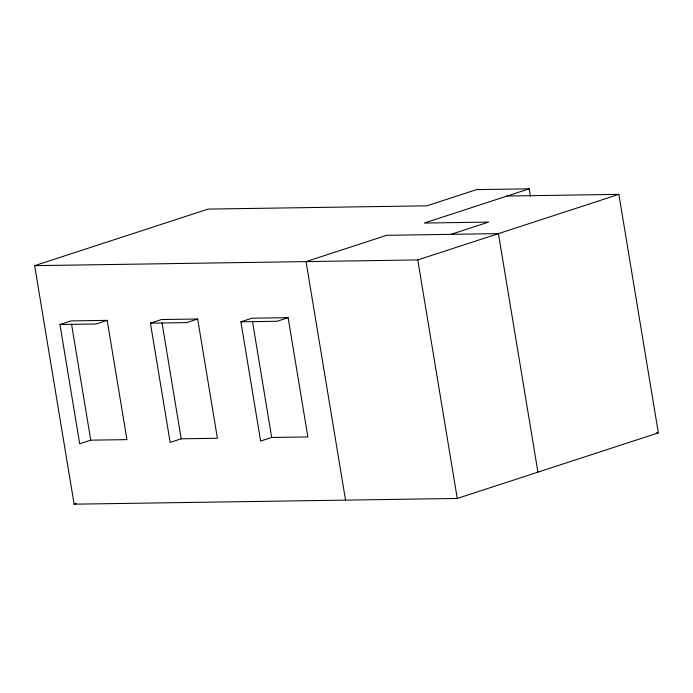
<?xml version="1.0" encoding="UTF-8"?>
<svg xmlns="http://www.w3.org/2000/svg" width="693" height="693" viewBox="0 0 693 693"><rect width="100%" height="100%" fill="white"/><g stroke="black" fill="none" stroke-linecap="round" stroke-linejoin="round"><path stroke-width="1.04" d="M507.146 196.024L618.866 194.352L658.35 432.874L457.259 498.449L74.134 504.183L34.65 265.662L208.125 209.095L426.879 205.821L476.602 189.605L529.244 188.817L530.474 196.275M59.953 324.515L71.007 320.911L107.19 320.365L126.932 439.631L90.748 440.168L79.695 443.771L59.953 324.515L96.145 323.969L107.19 320.365M529.244 188.817L424.272 223.051L488.617 222.081L451.048 234.338M150.424 323.163L161.469 319.56L197.661 319.014L217.403 438.271L181.211 438.816L170.166 442.42L150.424 323.163L186.608 322.617L197.661 319.014M34.65 265.662L417.766 259.927L618.866 194.352M240.887 321.803L251.94 318.2L288.123 317.663L307.865 436.919L271.682 437.465L260.629 441.069L240.887 321.803L277.07 321.266L288.123 317.663M74.134 504.183L76.187 503.516M656.202 432.9L658.35 432.874M537.915 472.141L498.432 233.628L386.711 235.299L306.046 261.599L345.538 500.121M417.766 259.927L457.259 498.449M252.469 321.396L271.682 437.465M161.997 322.747L181.211 438.816M71.535 324.107L90.748 440.168"/></g></svg>
